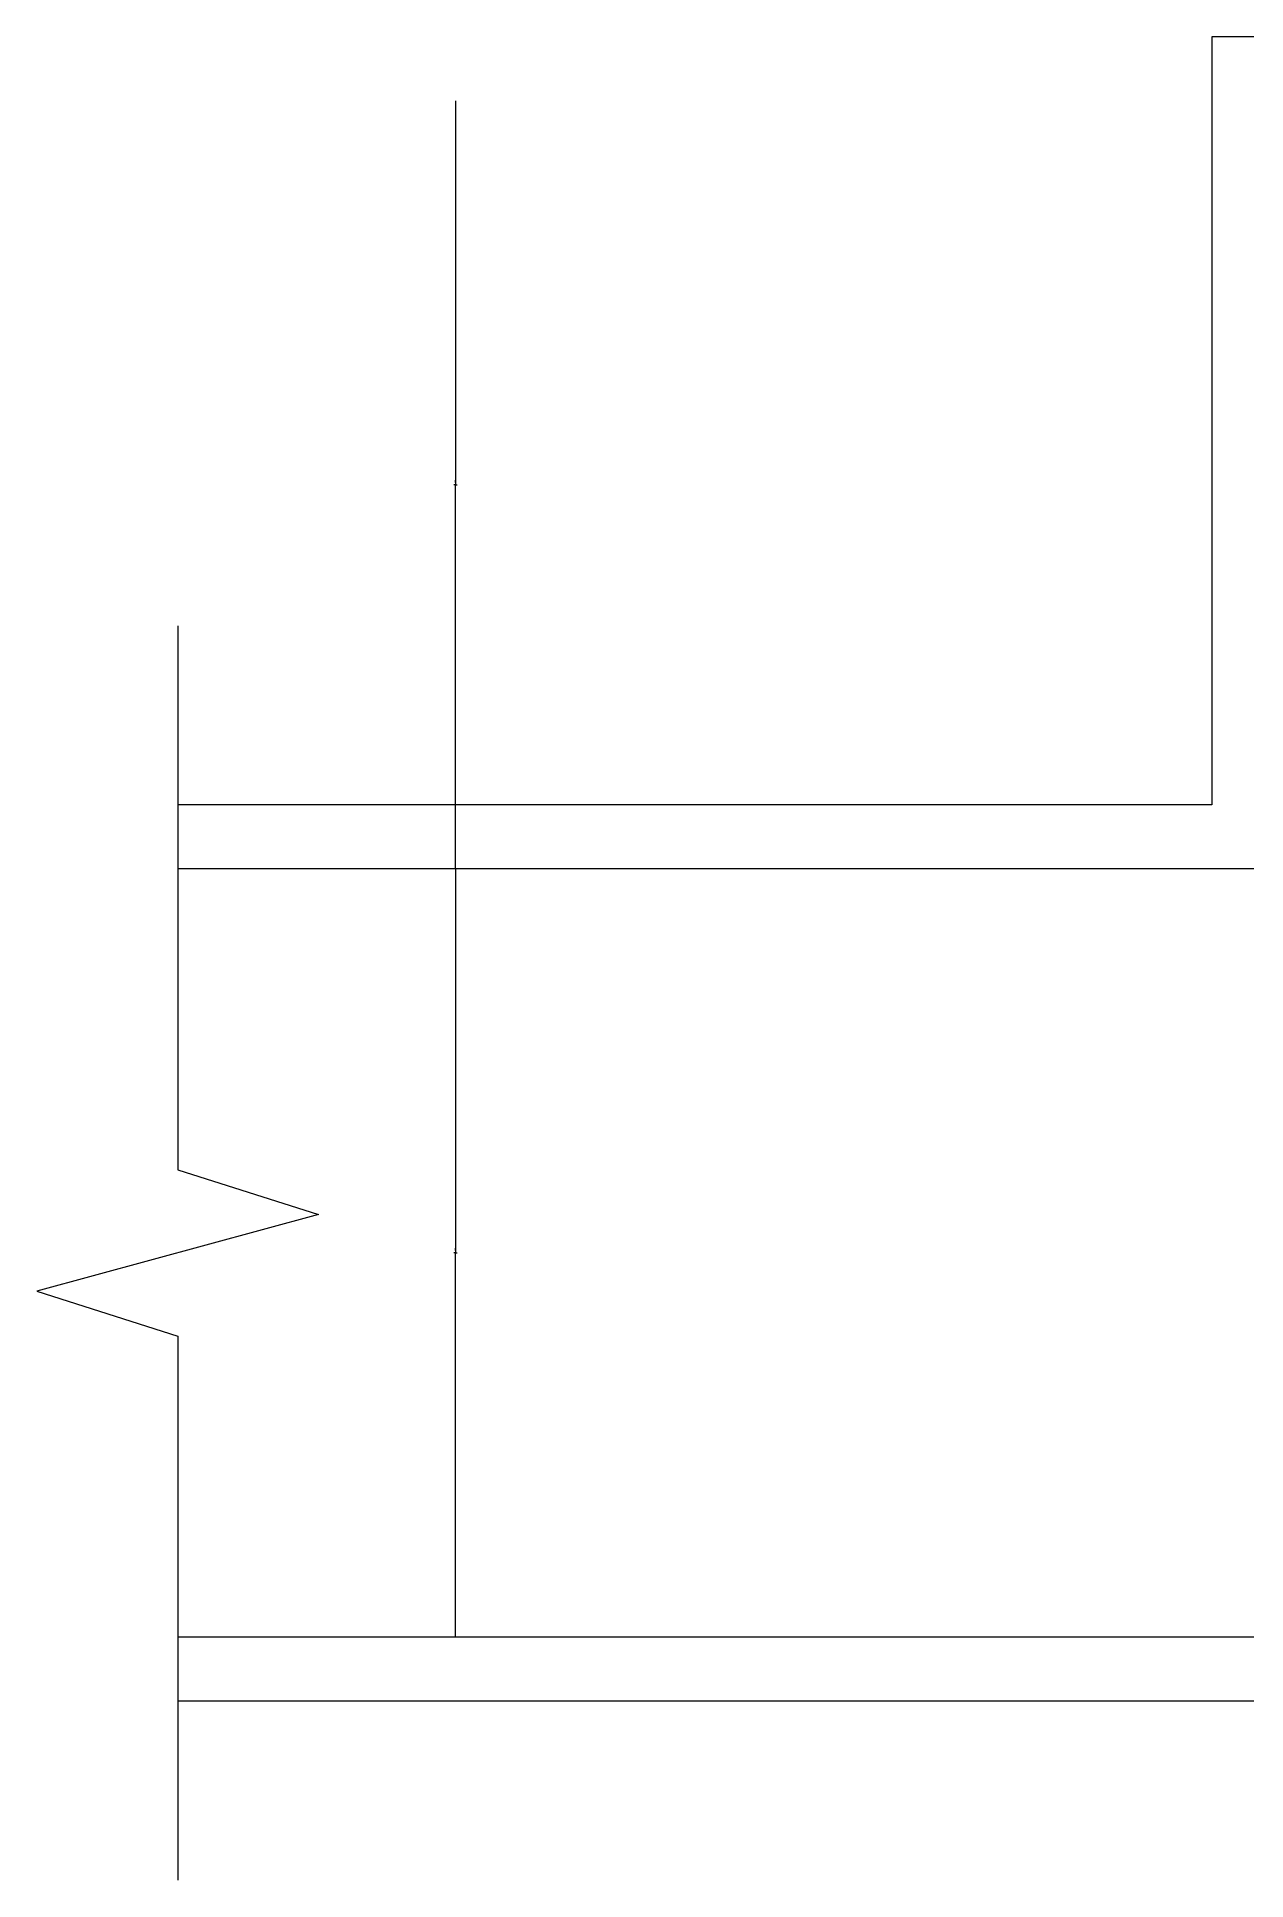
# Model space of a CAD drawing. Header units: metres. Extents: x -246 to 3512, y -2907 to 627.
# Drawn here: x -246 to 132, y -2091 to -1515 of the extents above; entities that cross this region are included whole.
import ezdxf

# ---------------------------------------------------------------- set-up
doc = ezdxf.new("R2010")
doc.units = ezdxf.units.M
for name, color, linetype in [('PUB_DIM', 3, 'Continuous'), ('PUB_WALL', 255, 'Continuous'), ('S_FLOOR', 2, 'Continuous'), ('S_OTHER', 7, 'Continuous'), ('S_SURFACE', 6, 'Continuous')]:
    doc.layers.add(name, color=color, linetype=linetype)
doc.dimstyles.get("Standard").update_dxf_attribs({"dimtxt": 2.5, "dimasz": 2.5, "dimexe": 1.25, "dimexo": 0.625, "dimtad": 1, "dimcen": 2.5, "dimazin": 3, "dimtfac": 1, "dimtmove": 0, "dimatfit": 3})

# ---------------------------------------------------------------- blocks, each defined once
blk = doc.blocks.new('_CLOSEDFILLED')
at = {"color": 0, "linetype": 'BYBLOCK'}
blk.add_solid([(-1, 0.2), (0, 0), (-1, -0.2)], dxfattribs=at)
blk = doc.blocks.new('*D4')
for p, q in [((-115.26, -1534.55), (-115.26, -1654.55)), ((-115.51, -1654.55), (-115.76, -1654.55)), ((-115.26, -1774.55), (-115.26, -1654.55)), ((-115.26, -1654.55), (-115.26, -1654.55)), ((-115.01, -1654.55), (-114.76, -1654.55))]:
    blk.add_line(p, q)
at = {"layer": 'Defpoints'}
for p in [(-115.26, -1534.55), (-115.26, -1654.55), (-115.26, -1774.55)]:
    blk.add_point(p, dxfattribs=at)
at = {"layer": 'PUB_DIM', "xscale": 0.25, "yscale": 0.25}
blk.add_blockref('_CLOSEDFILLED', (-115.26, -1654.55), dxfattribs=at)
at = {"layer": 'PUB_DIM', "xscale": 0.25, "yscale": 0.25, "rotation": 180}
blk.add_blockref('_CLOSEDFILLED', (-115.26, -1654.55), dxfattribs=at)
at = {"layer": 'PUB_DIM', "insert": (-115.26, -1653.425), "char_height": 1, "attachment_point": 5}
blk.add_mtext('0', dxfattribs=at)
blk = doc.blocks.new('*D5')
for p, q in [((-115.26, -1774.55), (-115.26, -1894.55)), ((-115.51, -1894.55), (-115.76, -1894.55)), ((-115.26, -2014.55), (-115.26, -1894.55)), ((-115.26, -1894.55), (-115.26, -1894.55)), ((-115.01, -1894.55), (-114.76, -1894.55))]:
    blk.add_line(p, q)
at = {"layer": 'Defpoints'}
for p in [(-115.26, -1774.55), (-115.26, -1894.55), (-115.26, -2014.55)]:
    blk.add_point(p, dxfattribs=at)
at = {"layer": 'PUB_DIM', "xscale": 0.25, "yscale": 0.25}
blk.add_blockref('_CLOSEDFILLED', (-115.26, -1894.55), dxfattribs=at)
at = {"layer": 'PUB_DIM', "xscale": 0.25, "yscale": 0.25, "rotation": 180}
blk.add_blockref('_CLOSEDFILLED', (-115.26, -1894.55), dxfattribs=at)
at = {"layer": 'PUB_DIM', "insert": (-115.26, -1893.425), "char_height": 1, "attachment_point": 5}
blk.add_mtext('0', dxfattribs=at)

msp = doc.modelspace()

# ---------------------------------------------------------------- linework, layer by layer
at = {"layer": 'PUB_WALL'}
msp.add_lwpolyline([(-202.08, -2014.55), (261.05, -2014.55), (261.05, -1654.55), (261.05, -1534.55), (141.05, -1534.55), (141.05, -1774.55), (-202.08, -1774.55)], dxfattribs=at)
at = {"layer": 'S_FLOOR'}
for p, q in [((141.05, -1774.55), (-202.08, -1774.55)), ((-202.08, -2014.55), (261.05, -2014.55))]:
    msp.add_line(p, q, dxfattribs=at)
at = {"layer": 'S_OTHER'}
for p, q in [((-202.08, -1698.55), (-202.08, -1868.55)), ((-202.08, -1868.55), (-158.08, -1882.55)), ((-158.08, -1882.55), (-246.08, -1906.55)), ((-246.08, -1906.55), (-202.08, -1920.55)), ((-202.08, -1920.55), (-202.08, -2090.55))]:
    msp.add_line(p, q, dxfattribs=at)
at = {"layer": 'S_SURFACE'}
for p, q in [((281.05, -1514.55), (121.05, -1514.55)), ((121.05, -1514.55), (121.05, -1754.55)), ((121.05, -1754.55), (-202.08, -1754.55)), ((-202.08, -2034.55), (281.05, -2034.55))]:
    msp.add_line(p, q, dxfattribs=at)

# ---------------------------------------------------------------- dimensions: what is measured, and where the dimension line sits
at = {"layer": 'PUB_DIM'}
for base, p1, p2, picture, middle in [((-115.26, -1654.55), (-115.26, -1534.55), (-115.26, -1774.55), '*D4', (-115.26, -1653.425)), ((-115.26, -1894.55), (-115.26, -1774.55), (-115.26, -2014.55), '*D5', (-115.26, -1893.425))]:
    dim = msp.add_linear_dim(base=base, p1=p1, p2=p2, dimstyle='Standard', dxfattribs=at)
    dim.commit()
    dim.dimension.update_dxf_attribs({"geometry": picture, "text_midpoint": middle})

doc.saveas('drawing.dxf')
